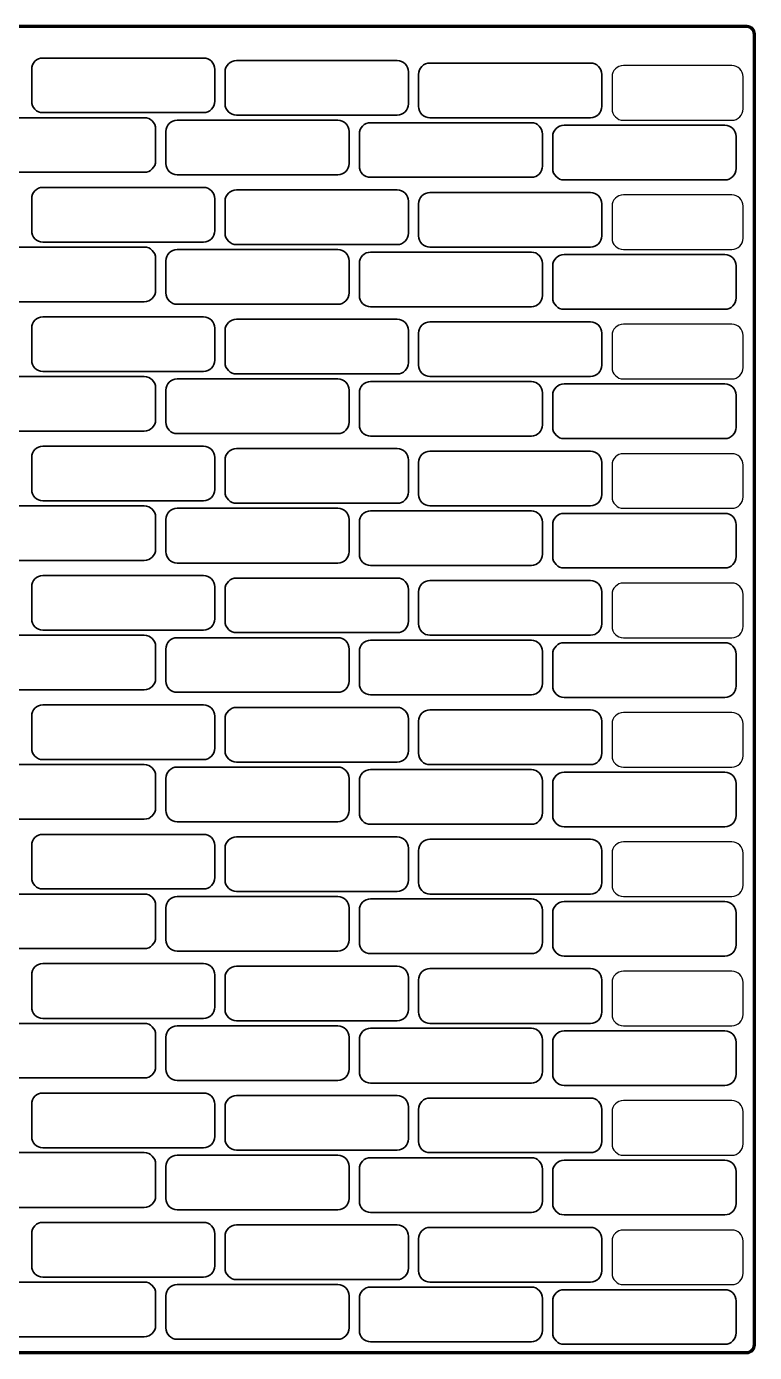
# Model space of a CAD drawing. Extents: x 1 to 1079, y -1079 to -1.
# Drawn here: x 488 to 1079, y -1079 to -1 of the extents above; entities that cross this region are included whole.
import ezdxf

# ---------------------------------------------------------------- set-up
doc = ezdxf.new("R2010")
doc.units = 0
doc.header["$MEASUREMENT"] = 0
doc.layers.add('Layer 1', color=7, linetype='Continuous', lineweight=0)

msp = doc.modelspace()

# ---------------------------------------------------------------- linework, layer by layer
at = {"layer": 'Layer 1', "color": 18, "lineweight": 106, "true_color": 0x000000}
msp.add_open_spline([(1073, -1078.8), (1073, -1078.8), (7.2, -1078.8), (7.2, -1078.8), (3.8, -1078.8), (1.1, -1076), (1.1, -1072.6), (1.1, -1072.6), (1.1, -6.8), (1.1, -6.8), (1.1, -3.4), (3.8, -0.7), (7.2, -0.7), (7.2, -0.7), (1073, -0.7), (1073, -0.7), (1076.4, -0.7), (1079.1, -3.4), (1079.1, -6.8), (1079.1, -6.8), (1079.1, -1072.6), (1079.1, -1072.6), (1079.1, -1076), (1076.4, -1078.8), (1073, -1078.8)], degree=3, knots=[0, 0, 0, 0, 1, 1, 1, 2, 2, 2, 3, 3, 3, 4, 4, 4, 5, 5, 5, 6, 6, 6, 7, 7, 7, 8, 8, 8, 8], dxfattribs=at)
at = {"layer": 'Layer 1', "color": 18, "lineweight": 35, "true_color": 0x000000}
for points in [[(631.4, -70.7), (631.4, -70.7), (500.8, -70.7), (500.8, -70.7), (495.8, -70.7), (491.7, -66.6), (491.7, -61.5), (491.7, -61.5), (491.7, -35.5), (491.7, -35.5), (491.7, -30.4), (495.8, -26.3), (500.8, -26.3), (500.8, -26.3), (631.4, -26.3), (631.4, -26.3), (636.5, -26.3), (640.6, -30.4), (640.6, -35.5), (640.6, -35.5), (640.6, -61.5), (640.6, -61.5), (640.6, -66.6), (636.5, -70.7), (631.4, -70.7)], [(788.7, -72.8), (788.7, -72.8), (658.1, -72.8), (658.1, -72.8), (653, -72.8), (648.9, -68.7), (648.9, -63.6), (648.9, -63.6), (648.9, -37.5), (648.9, -37.5), (648.9, -32.5), (653, -28.3), (658.1, -28.3), (658.1, -28.3), (788.7, -28.3), (788.7, -28.3), (793.8, -28.3), (797.9, -32.5), (797.9, -37.5), (797.9, -37.5), (797.9, -63.6), (797.9, -63.6), (797.9, -68.7), (793.8, -72.8), (788.7, -72.8)], [(945.9, -74.8), (945.9, -74.8), (815.4, -74.8), (815.4, -74.8), (810.3, -74.8), (806.2, -70.7), (806.2, -65.6), (806.2, -65.6), (806.2, -39.6), (806.2, -39.6), (806.2, -34.5), (810.3, -30.4), (815.4, -30.4), (815.4, -30.4), (945.9, -30.4), (945.9, -30.4), (951, -30.4), (955.1, -34.5), (955.1, -39.6), (955.1, -39.6), (955.1, -65.6), (955.1, -65.6), (955.1, -70.7), (951, -74.8), (945.9, -74.8)], [(583.2, -119.2), (583.2, -119.2), (452.6, -119.2), (452.6, -119.2), (447.6, -119.2), (443.5, -115.1), (443.5, -110), (443.5, -110), (443.5, -84), (443.5, -84), (443.5, -78.9), (447.6, -74.8), (452.6, -74.8), (452.6, -74.8), (583.2, -74.8), (583.2, -74.8), (588.3, -74.8), (592.4, -78.9), (592.4, -84), (592.4, -84), (592.4, -110), (592.4, -110), (592.4, -115.1), (588.3, -119.2), (583.2, -119.2)], [(740.5, -121.3), (740.5, -121.3), (609.9, -121.3), (609.9, -121.3), (604.8, -121.3), (600.7, -117.2), (600.7, -112.1), (600.7, -112.1), (600.7, -86), (600.7, -86), (600.7, -81), (604.8, -76.9), (609.9, -76.9), (609.9, -76.9), (740.5, -76.9), (740.5, -76.9), (745.6, -76.9), (749.7, -81), (749.7, -86), (749.7, -86), (749.7, -112.1), (749.7, -112.1), (749.7, -117.2), (745.6, -121.3), (740.5, -121.3)], [(897.8, -123.3), (897.8, -123.3), (767.2, -123.3), (767.2, -123.3), (762.1, -123.3), (758, -119.2), (758, -114.1), (758, -114.1), (758, -88.1), (758, -88.1), (758, -83), (762.1, -78.9), (767.2, -78.9), (767.2, -78.9), (897.8, -78.9), (897.8, -78.9), (902.8, -78.9), (906.9, -83), (906.9, -88.1), (906.9, -88.1), (906.9, -114.1), (906.9, -114.1), (906.9, -119.2), (902.8, -123.3), (897.8, -123.3)], [(1055, -125.4), (1055, -125.4), (924.4, -125.4), (924.4, -125.4), (919.3, -125.4), (915.2, -121.3), (915.2, -116.2), (915.2, -116.2), (915.2, -90.1), (915.2, -90.1), (915.2, -85.1), (919.3, -80.9), (924.4, -80.9), (924.4, -80.9), (1055, -80.9), (1055, -80.9), (1060.1, -80.9), (1064.2, -85.1), (1064.2, -90.1), (1064.2, -90.1), (1064.2, -116.2), (1064.2, -116.2), (1064.2, -121.3), (1060.1, -125.4), (1055, -125.4)], [(631.4, -175.9), (631.4, -175.9), (500.8, -175.9), (500.8, -175.9), (495.8, -175.9), (491.7, -171.8), (491.7, -166.7), (491.7, -166.7), (491.7, -140.7), (491.7, -140.7), (491.7, -135.6), (495.8, -131.5), (500.8, -131.5), (500.8, -131.5), (631.4, -131.5), (631.4, -131.5), (636.5, -131.5), (640.6, -135.6), (640.6, -140.7), (640.6, -140.7), (640.6, -166.7), (640.6, -166.7), (640.6, -171.8), (636.5, -175.9), (631.4, -175.9)], [(788.7, -178), (788.7, -178), (658.1, -178), (658.1, -178), (653, -178), (648.9, -173.8), (648.9, -168.8), (648.9, -168.8), (648.9, -142.7), (648.9, -142.7), (648.9, -137.7), (653, -133.5), (658.1, -133.5), (658.1, -133.5), (788.7, -133.5), (788.7, -133.5), (793.8, -133.5), (797.9, -137.7), (797.9, -142.7), (797.9, -142.7), (797.9, -168.8), (797.9, -168.8), (797.9, -173.8), (793.8, -178), (788.7, -178)], [(945.9, -180), (945.9, -180), (815.4, -180), (815.4, -180), (810.3, -180), (806.2, -175.9), (806.2, -170.8), (806.2, -170.8), (806.2, -144.8), (806.2, -144.8), (806.2, -139.7), (810.3, -135.6), (815.4, -135.6), (815.4, -135.6), (945.9, -135.6), (945.9, -135.6), (951, -135.6), (955.1, -139.7), (955.1, -144.8), (955.1, -144.8), (955.1, -170.8), (955.1, -170.8), (955.1, -175.9), (951, -180), (945.9, -180)], [(583.2, -224.4), (583.2, -224.4), (452.6, -224.4), (452.6, -224.4), (447.6, -224.4), (443.5, -220.3), (443.5, -215.2), (443.5, -215.2), (443.5, -189.2), (443.5, -189.2), (443.5, -184.1), (447.6, -180), (452.6, -180), (452.6, -180), (583.2, -180), (583.2, -180), (588.3, -180), (592.4, -184.1), (592.4, -189.2), (592.4, -189.2), (592.4, -215.2), (592.4, -215.2), (592.4, -220.3), (588.3, -224.4), (583.2, -224.4)], [(740.5, -226.5), (740.5, -226.5), (609.9, -226.5), (609.9, -226.5), (604.8, -226.5), (600.7, -222.4), (600.7, -217.3), (600.7, -217.3), (600.7, -191.2), (600.7, -191.2), (600.7, -186.2), (604.8, -182), (609.9, -182), (609.9, -182), (740.5, -182), (740.5, -182), (745.6, -182), (749.7, -186.2), (749.7, -191.2), (749.7, -191.2), (749.7, -217.3), (749.7, -217.3), (749.7, -222.4), (745.6, -226.5), (740.5, -226.5)], [(897.8, -228.5), (897.8, -228.5), (767.2, -228.5), (767.2, -228.5), (762.1, -228.5), (758, -224.4), (758, -219.3), (758, -219.3), (758, -193.3), (758, -193.3), (758, -188.2), (762.1, -184.1), (767.2, -184.1), (767.2, -184.1), (897.8, -184.1), (897.8, -184.1), (902.8, -184.1), (906.9, -188.2), (906.9, -193.3), (906.9, -193.3), (906.9, -219.3), (906.9, -219.3), (906.9, -224.4), (902.8, -228.5), (897.8, -228.5)], [(1055, -230.6), (1055, -230.6), (924.4, -230.6), (924.4, -230.6), (919.3, -230.6), (915.2, -226.4), (915.2, -221.4), (915.2, -221.4), (915.2, -195.3), (915.2, -195.3), (915.2, -190.2), (919.3, -186.1), (924.4, -186.1), (924.4, -186.1), (1055, -186.1), (1055, -186.1), (1060.1, -186.1), (1064.2, -190.2), (1064.2, -195.3), (1064.2, -195.3), (1064.2, -221.4), (1064.2, -221.4), (1064.2, -226.4), (1060.1, -230.6), (1055, -230.6)], [(631.4, -281.1), (631.4, -281.1), (500.8, -281.1), (500.8, -281.1), (495.8, -281.1), (491.7, -277), (491.7, -271.9), (491.7, -271.9), (491.7, -245.9), (491.7, -245.9), (491.7, -240.8), (495.8, -236.7), (500.8, -236.7), (500.8, -236.7), (631.4, -236.7), (631.4, -236.7), (636.5, -236.7), (640.6, -240.8), (640.6, -245.9), (640.6, -245.9), (640.6, -271.9), (640.6, -271.9), (640.6, -277), (636.5, -281.1), (631.4, -281.1)], [(788.7, -283.2), (788.7, -283.2), (658.1, -283.2), (658.1, -283.2), (653, -283.2), (648.9, -279), (648.9, -274), (648.9, -274), (648.9, -247.9), (648.9, -247.9), (648.9, -242.8), (653, -238.7), (658.1, -238.7), (658.1, -238.7), (788.7, -238.7), (788.7, -238.7), (793.8, -238.7), (797.9, -242.8), (797.9, -247.9), (797.9, -247.9), (797.9, -274), (797.9, -274), (797.9, -279), (793.8, -283.2), (788.7, -283.2)], [(945.9, -285.2), (945.9, -285.2), (815.4, -285.2), (815.4, -285.2), (810.3, -285.2), (806.2, -281.1), (806.2, -276), (806.2, -276), (806.2, -250), (806.2, -250), (806.2, -244.9), (810.3, -240.8), (815.4, -240.8), (815.4, -240.8), (945.9, -240.8), (945.9, -240.8), (951, -240.8), (955.1, -244.9), (955.1, -250), (955.1, -250), (955.1, -276), (955.1, -276), (955.1, -281.1), (951, -285.2), (945.9, -285.2)], [(583.2, -329.6), (583.2, -329.6), (452.6, -329.6), (452.6, -329.6), (447.6, -329.6), (443.5, -325.5), (443.5, -320.4), (443.5, -320.4), (443.5, -294.4), (443.5, -294.4), (443.5, -289.3), (447.6, -285.2), (452.6, -285.2), (452.6, -285.2), (583.2, -285.2), (583.2, -285.2), (588.3, -285.2), (592.4, -289.3), (592.4, -294.4), (592.4, -294.4), (592.4, -320.4), (592.4, -320.4), (592.4, -325.5), (588.3, -329.6), (583.2, -329.6)], [(740.5, -331.7), (740.5, -331.7), (609.9, -331.7), (609.9, -331.7), (604.8, -331.7), (600.7, -327.5), (600.7, -322.5), (600.7, -322.5), (600.7, -296.4), (600.7, -296.4), (600.7, -291.4), (604.8, -287.2), (609.9, -287.2), (609.9, -287.2), (740.5, -287.2), (740.5, -287.2), (745.6, -287.2), (749.7, -291.4), (749.7, -296.4), (749.7, -296.4), (749.7, -322.5), (749.7, -322.5), (749.7, -327.5), (745.6, -331.7), (740.5, -331.7)], [(897.8, -333.7), (897.8, -333.7), (767.2, -333.7), (767.2, -333.7), (762.1, -333.7), (758, -329.6), (758, -324.5), (758, -324.5), (758, -298.5), (758, -298.5), (758, -293.4), (762.1, -289.3), (767.2, -289.3), (767.2, -289.3), (897.8, -289.3), (897.8, -289.3), (902.8, -289.3), (906.9, -293.4), (906.9, -298.5), (906.9, -298.5), (906.9, -324.5), (906.9, -324.5), (906.9, -329.6), (902.8, -333.7), (897.8, -333.7)], [(1055, -335.7), (1055, -335.7), (924.4, -335.7), (924.4, -335.7), (919.3, -335.7), (915.2, -331.6), (915.2, -326.6), (915.2, -326.6), (915.2, -300.5), (915.2, -300.5), (915.2, -295.4), (919.3, -291.3), (924.4, -291.3), (924.4, -291.3), (1055, -291.3), (1055, -291.3), (1060.1, -291.3), (1064.2, -295.4), (1064.2, -300.5), (1064.2, -300.5), (1064.2, -326.6), (1064.2, -326.6), (1064.2, -331.6), (1060.1, -335.7), (1055, -335.7)], [(631.4, -386.3), (631.4, -386.3), (500.8, -386.3), (500.8, -386.3), (495.8, -386.3), (491.7, -382.2), (491.7, -377.1), (491.7, -377.1), (491.7, -351.1), (491.7, -351.1), (491.7, -346), (495.8, -341.9), (500.8, -341.9), (500.8, -341.9), (631.4, -341.9), (631.4, -341.9), (636.5, -341.9), (640.6, -346), (640.6, -351.1), (640.6, -351.1), (640.6, -377.1), (640.6, -377.1), (640.6, -382.2), (636.5, -386.3), (631.4, -386.3)], [(788.7, -388.3), (788.7, -388.3), (658.1, -388.3), (658.1, -388.3), (653, -388.3), (648.9, -384.2), (648.9, -379.2), (648.9, -379.2), (648.9, -353.1), (648.9, -353.1), (648.9, -348), (653, -343.9), (658.1, -343.9), (658.1, -343.9), (788.7, -343.9), (788.7, -343.9), (793.8, -343.9), (797.9, -348), (797.9, -353.1), (797.9, -353.1), (797.9, -379.2), (797.9, -379.2), (797.9, -384.2), (793.8, -388.3), (788.7, -388.3)], [(945.9, -390.4), (945.9, -390.4), (815.4, -390.4), (815.4, -390.4), (810.3, -390.4), (806.2, -386.3), (806.2, -381.2), (806.2, -381.2), (806.2, -355.2), (806.2, -355.2), (806.2, -350.1), (810.3, -346), (815.4, -346), (815.4, -346), (945.9, -346), (945.9, -346), (951, -346), (955.1, -350.1), (955.1, -355.2), (955.1, -355.2), (955.1, -381.2), (955.1, -381.2), (955.1, -386.3), (951, -390.4), (945.9, -390.4)], [(583.2, -434.8), (583.2, -434.8), (452.6, -434.8), (452.6, -434.8), (447.6, -434.8), (443.5, -430.7), (443.5, -425.6), (443.5, -425.6), (443.5, -399.6), (443.5, -399.6), (443.5, -394.5), (447.6, -390.4), (452.6, -390.4), (452.6, -390.4), (583.2, -390.4), (583.2, -390.4), (588.3, -390.4), (592.4, -394.5), (592.4, -399.6), (592.4, -399.6), (592.4, -425.6), (592.4, -425.6), (592.4, -430.7), (588.3, -434.8), (583.2, -434.8)], [(740.5, -436.9), (740.5, -436.9), (609.9, -436.9), (609.9, -436.9), (604.8, -436.9), (600.7, -432.7), (600.7, -427.7), (600.7, -427.7), (600.7, -401.6), (600.7, -401.6), (600.7, -396.5), (604.8, -392.4), (609.9, -392.4), (609.9, -392.4), (740.5, -392.4), (740.5, -392.4), (745.6, -392.4), (749.7, -396.5), (749.7, -401.6), (749.7, -401.6), (749.7, -427.7), (749.7, -427.7), (749.7, -432.7), (745.6, -436.9), (740.5, -436.9)], [(897.8, -438.9), (897.8, -438.9), (767.2, -438.9), (767.2, -438.9), (762.1, -438.9), (758, -434.8), (758, -429.7), (758, -429.7), (758, -403.7), (758, -403.7), (758, -398.6), (762.1, -394.5), (767.2, -394.5), (767.2, -394.5), (897.8, -394.5), (897.8, -394.5), (902.8, -394.5), (906.9, -398.6), (906.9, -403.7), (906.9, -403.7), (906.9, -429.7), (906.9, -429.7), (906.9, -434.8), (902.8, -438.9), (897.8, -438.9)], [(1055, -440.9), (1055, -440.9), (924.4, -440.9), (924.4, -440.9), (919.3, -440.9), (915.2, -436.8), (915.2, -431.7), (915.2, -431.7), (915.2, -405.7), (915.2, -405.7), (915.2, -400.6), (919.3, -396.5), (924.4, -396.5), (924.4, -396.5), (1055, -396.5), (1055, -396.5), (1060.1, -396.5), (1064.2, -400.6), (1064.2, -405.7), (1064.2, -405.7), (1064.2, -431.7), (1064.2, -431.7), (1064.2, -436.8), (1060.1, -440.9), (1055, -440.9)], [(631.4, -491.5), (631.4, -491.5), (500.8, -491.5), (500.8, -491.5), (495.8, -491.5), (491.7, -487.4), (491.7, -482.3), (491.7, -482.3), (491.7, -456.3), (491.7, -456.3), (491.7, -451.2), (495.8, -447.1), (500.8, -447.1), (500.8, -447.1), (631.4, -447.1), (631.4, -447.1), (636.5, -447.1), (640.6, -451.2), (640.6, -456.3), (640.6, -456.3), (640.6, -482.3), (640.6, -482.3), (640.6, -487.4), (636.5, -491.5), (631.4, -491.5)], [(788.7, -493.5), (788.7, -493.5), (658.1, -493.5), (658.1, -493.5), (653, -493.5), (648.9, -489.4), (648.9, -484.3), (648.9, -484.3), (648.9, -458.3), (648.9, -458.3), (648.9, -453.2), (653, -449.1), (658.1, -449.1), (658.1, -449.1), (788.7, -449.1), (788.7, -449.1), (793.8, -449.1), (797.9, -453.2), (797.9, -458.3), (797.9, -458.3), (797.9, -484.3), (797.9, -484.3), (797.9, -489.4), (793.8, -493.5), (788.7, -493.5)], [(945.9, -495.6), (945.9, -495.6), (815.4, -495.6), (815.4, -495.6), (810.3, -495.6), (806.2, -491.5), (806.2, -486.4), (806.2, -486.4), (806.2, -460.3), (806.2, -460.3), (806.2, -455.3), (810.3, -451.2), (815.4, -451.2), (815.4, -451.2), (945.9, -451.2), (945.9, -451.2), (951, -451.2), (955.1, -455.3), (955.1, -460.3), (955.1, -460.3), (955.1, -486.4), (955.1, -486.4), (955.1, -491.5), (951, -495.6), (945.9, -495.6)], [(583.2, -540), (583.2, -540), (452.6, -540), (452.6, -540), (447.6, -540), (443.5, -535.9), (443.5, -530.8), (443.5, -530.8), (443.5, -504.8), (443.5, -504.8), (443.5, -499.7), (447.6, -495.6), (452.6, -495.6), (452.6, -495.6), (583.2, -495.6), (583.2, -495.6), (588.3, -495.6), (592.4, -499.7), (592.4, -504.8), (592.4, -504.8), (592.4, -530.8), (592.4, -530.8), (592.4, -535.9), (588.3, -540), (583.2, -540)], [(740.5, -542), (740.5, -542), (609.9, -542), (609.9, -542), (604.8, -542), (600.7, -537.9), (600.7, -532.9), (600.7, -532.9), (600.7, -506.8), (600.7, -506.8), (600.7, -501.7), (604.8, -497.6), (609.9, -497.6), (609.9, -497.6), (740.5, -497.6), (740.5, -497.6), (745.6, -497.6), (749.7, -501.7), (749.7, -506.8), (749.7, -506.8), (749.7, -532.9), (749.7, -532.9), (749.7, -537.9), (745.6, -542), (740.5, -542)], [(897.8, -544.1), (897.8, -544.1), (767.2, -544.1), (767.2, -544.1), (762.1, -544.1), (758, -540), (758, -534.9), (758, -534.9), (758, -508.9), (758, -508.9), (758, -503.8), (762.1, -499.7), (767.2, -499.7), (767.2, -499.7), (897.8, -499.7), (897.8, -499.7), (902.8, -499.7), (906.9, -503.8), (906.9, -508.9), (906.9, -508.9), (906.9, -534.9), (906.9, -534.9), (906.9, -540), (902.8, -544.1), (897.8, -544.1)], [(1055, -546.1), (1055, -546.1), (924.4, -546.1), (924.4, -546.1), (919.3, -546.1), (915.2, -542), (915.2, -536.9), (915.2, -536.9), (915.2, -510.9), (915.2, -510.9), (915.2, -505.8), (919.3, -501.7), (924.4, -501.7), (924.4, -501.7), (1055, -501.7), (1055, -501.7), (1060.1, -501.7), (1064.2, -505.8), (1064.2, -510.9), (1064.2, -510.9), (1064.2, -536.9), (1064.2, -536.9), (1064.2, -542), (1060.1, -546.1), (1055, -546.1)], [(631.4, -596.7), (631.4, -596.7), (500.8, -596.7), (500.8, -596.7), (495.8, -596.7), (491.7, -592.6), (491.7, -587.5), (491.7, -587.5), (491.7, -561.5), (491.7, -561.5), (491.7, -556.4), (495.8, -552.3), (500.8, -552.3), (500.8, -552.3), (631.4, -552.3), (631.4, -552.3), (636.5, -552.3), (640.6, -556.4), (640.6, -561.5), (640.6, -561.5), (640.6, -587.5), (640.6, -587.5), (640.6, -592.6), (636.5, -596.7), (631.4, -596.7)], [(788.7, -598.7), (788.7, -598.7), (658.1, -598.7), (658.1, -598.7), (653, -598.7), (648.9, -594.6), (648.9, -589.5), (648.9, -589.5), (648.9, -563.5), (648.9, -563.5), (648.9, -558.4), (653, -554.3), (658.1, -554.3), (658.1, -554.3), (788.7, -554.3), (788.7, -554.3), (793.8, -554.3), (797.9, -558.4), (797.9, -563.5), (797.9, -563.5), (797.9, -589.5), (797.9, -589.5), (797.9, -594.6), (793.8, -598.7), (788.7, -598.7)], [(945.9, -600.8), (945.9, -600.8), (815.4, -600.8), (815.4, -600.8), (810.3, -600.8), (806.2, -596.7), (806.2, -591.6), (806.2, -591.6), (806.2, -565.5), (806.2, -565.5), (806.2, -560.5), (810.3, -556.3), (815.4, -556.3), (815.4, -556.3), (945.9, -556.3), (945.9, -556.3), (951, -556.3), (955.1, -560.5), (955.1, -565.5), (955.1, -565.5), (955.1, -591.6), (955.1, -591.6), (955.1, -596.7), (951, -600.8), (945.9, -600.8)], [(583.2, -645.2), (583.2, -645.2), (452.6, -645.2), (452.6, -645.2), (447.6, -645.2), (443.5, -641.1), (443.5, -636), (443.5, -636), (443.5, -610), (443.5, -610), (443.5, -604.9), (447.6, -600.8), (452.6, -600.8), (452.6, -600.8), (583.2, -600.8), (583.2, -600.8), (588.3, -600.8), (592.4, -604.9), (592.4, -610), (592.4, -610), (592.4, -636), (592.4, -636), (592.4, -641.1), (588.3, -645.2), (583.2, -645.2)], [(740.5, -647.2), (740.5, -647.2), (609.9, -647.2), (609.9, -647.2), (604.8, -647.2), (600.7, -643.1), (600.7, -638), (600.7, -638), (600.7, -612), (600.7, -612), (600.7, -606.9), (604.8, -602.8), (609.9, -602.8), (609.9, -602.8), (740.5, -602.8), (740.5, -602.8), (745.6, -602.8), (749.7, -606.9), (749.7, -612), (749.7, -612), (749.7, -638), (749.7, -638), (749.7, -643.1), (745.6, -647.2), (740.5, -647.2)], [(897.8, -649.3), (897.8, -649.3), (767.2, -649.3), (767.2, -649.3), (762.1, -649.3), (758, -645.2), (758, -640.1), (758, -640.1), (758, -614), (758, -614), (758, -609), (762.1, -604.9), (767.2, -604.9), (767.2, -604.9), (897.8, -604.9), (897.8, -604.9), (902.8, -604.9), (906.9, -609), (906.9, -614), (906.9, -614), (906.9, -640.1), (906.9, -640.1), (906.9, -645.2), (902.8, -649.3), (897.8, -649.3)], [(1055, -651.3), (1055, -651.3), (924.4, -651.3), (924.4, -651.3), (919.3, -651.3), (915.2, -647.2), (915.2, -642.1), (915.2, -642.1), (915.2, -616.1), (915.2, -616.1), (915.2, -611), (919.3, -606.9), (924.4, -606.9), (924.4, -606.9), (1055, -606.9), (1055, -606.9), (1060.1, -606.9), (1064.2, -611), (1064.2, -616.1), (1064.2, -616.1), (1064.2, -642.1), (1064.2, -642.1), (1064.2, -647.2), (1060.1, -651.3), (1055, -651.3)], [(631.4, -701.9), (631.4, -701.9), (500.8, -701.9), (500.8, -701.9), (495.8, -701.9), (491.7, -697.8), (491.7, -692.7), (491.7, -692.7), (491.7, -666.6), (491.7, -666.6), (491.7, -661.6), (495.8, -657.5), (500.8, -657.5), (500.8, -657.5), (631.4, -657.5), (631.4, -657.5), (636.5, -657.5), (640.6, -661.6), (640.6, -666.6), (640.6, -666.6), (640.6, -692.7), (640.6, -692.7), (640.6, -697.8), (636.5, -701.9), (631.4, -701.9)], [(788.7, -703.9), (788.7, -703.9), (658.1, -703.9), (658.1, -703.9), (653, -703.9), (648.9, -699.8), (648.9, -694.7), (648.9, -694.7), (648.9, -668.7), (648.9, -668.7), (648.9, -663.6), (653, -659.5), (658.1, -659.5), (658.1, -659.5), (788.7, -659.5), (788.7, -659.5), (793.8, -659.5), (797.9, -663.6), (797.9, -668.7), (797.9, -668.7), (797.9, -694.7), (797.9, -694.7), (797.9, -699.8), (793.8, -703.9), (788.7, -703.9)], [(945.9, -706), (945.9, -706), (815.4, -706), (815.4, -706), (810.3, -706), (806.2, -701.8), (806.2, -696.8), (806.2, -696.8), (806.2, -670.7), (806.2, -670.7), (806.2, -665.7), (810.3, -661.5), (815.4, -661.5), (815.4, -661.5), (945.9, -661.5), (945.9, -661.5), (951, -661.5), (955.1, -665.7), (955.1, -670.7), (955.1, -670.7), (955.1, -696.8), (955.1, -696.8), (955.1, -701.8), (951, -706), (945.9, -706)], [(583.2, -750.4), (583.2, -750.4), (452.6, -750.4), (452.6, -750.4), (447.6, -750.4), (443.5, -746.3), (443.5, -741.2), (443.5, -741.2), (443.5, -715.2), (443.5, -715.2), (443.5, -710.1), (447.6, -706), (452.6, -706), (452.6, -706), (583.2, -706), (583.2, -706), (588.3, -706), (592.4, -710.1), (592.4, -715.2), (592.4, -715.2), (592.4, -741.2), (592.4, -741.2), (592.4, -746.3), (588.3, -750.4), (583.2, -750.4)], [(740.5, -752.4), (740.5, -752.4), (609.9, -752.4), (609.9, -752.4), (604.8, -752.4), (600.7, -748.3), (600.7, -743.2), (600.7, -743.2), (600.7, -717.2), (600.7, -717.2), (600.7, -712.1), (604.8, -708), (609.9, -708), (609.9, -708), (740.5, -708), (740.5, -708), (745.6, -708), (749.7, -712.1), (749.7, -717.2), (749.7, -717.2), (749.7, -743.2), (749.7, -743.2), (749.7, -748.3), (745.6, -752.4), (740.5, -752.4)], [(897.8, -754.5), (897.8, -754.5), (767.2, -754.5), (767.2, -754.5), (762.1, -754.5), (758, -750.4), (758, -745.3), (758, -745.3), (758, -719.2), (758, -719.2), (758, -714.2), (762.1, -710), (767.2, -710), (767.2, -710), (897.8, -710), (897.8, -710), (902.8, -710), (906.9, -714.2), (906.9, -719.2), (906.9, -719.2), (906.9, -745.3), (906.9, -745.3), (906.9, -750.4), (902.8, -754.5), (897.8, -754.5)], [(1055, -756.5), (1055, -756.5), (924.4, -756.5), (924.4, -756.5), (919.3, -756.5), (915.2, -752.4), (915.2, -747.3), (915.2, -747.3), (915.2, -721.3), (915.2, -721.3), (915.2, -716.2), (919.3, -712.1), (924.4, -712.1), (924.4, -712.1), (1055, -712.1), (1055, -712.1), (1060.1, -712.1), (1064.2, -716.2), (1064.2, -721.3), (1064.2, -721.3), (1064.2, -747.3), (1064.2, -747.3), (1064.2, -752.4), (1060.1, -756.5), (1055, -756.5)], [(631.4, -807.1), (631.4, -807.1), (500.8, -807.1), (500.8, -807.1), (495.8, -807.1), (491.7, -803), (491.7, -797.9), (491.7, -797.9), (491.7, -771.8), (491.7, -771.8), (491.7, -766.8), (495.8, -762.6), (500.8, -762.6), (500.8, -762.6), (631.4, -762.6), (631.4, -762.6), (636.5, -762.6), (640.6, -766.8), (640.6, -771.8), (640.6, -771.8), (640.6, -797.9), (640.6, -797.9), (640.6, -803), (636.5, -807.1), (631.4, -807.1)], [(788.7, -809.1), (788.7, -809.1), (658.1, -809.1), (658.1, -809.1), (653, -809.1), (648.9, -805), (648.9, -799.9), (648.9, -799.9), (648.9, -773.9), (648.9, -773.9), (648.9, -768.8), (653, -764.7), (658.1, -764.7), (658.1, -764.7), (788.7, -764.7), (788.7, -764.7), (793.8, -764.7), (797.9, -768.8), (797.9, -773.9), (797.9, -773.9), (797.9, -799.9), (797.9, -799.9), (797.9, -805), (793.8, -809.1), (788.7, -809.1)], [(945.9, -811.2), (945.9, -811.2), (815.4, -811.2), (815.4, -811.2), (810.3, -811.2), (806.2, -807), (806.2, -802), (806.2, -802), (806.2, -775.9), (806.2, -775.9), (806.2, -770.8), (810.3, -766.7), (815.4, -766.7), (815.4, -766.7), (945.9, -766.7), (945.9, -766.7), (951, -766.7), (955.1, -770.8), (955.1, -775.9), (955.1, -775.9), (955.1, -802), (955.1, -802), (955.1, -807), (951, -811.2), (945.9, -811.2)], [(583.2, -855.6), (583.2, -855.6), (452.6, -855.6), (452.6, -855.6), (447.6, -855.6), (443.5, -851.5), (443.5, -846.4), (443.5, -846.4), (443.5, -820.3), (443.5, -820.3), (443.5, -815.3), (447.6, -811.2), (452.6, -811.2), (452.6, -811.2), (583.2, -811.2), (583.2, -811.2), (588.3, -811.2), (592.4, -815.3), (592.4, -820.3), (592.4, -820.3), (592.4, -846.4), (592.4, -846.4), (592.4, -851.5), (588.3, -855.6), (583.2, -855.6)], [(740.5, -857.6), (740.5, -857.6), (609.9, -857.6), (609.9, -857.6), (604.8, -857.6), (600.7, -853.5), (600.7, -848.4), (600.7, -848.4), (600.7, -822.4), (600.7, -822.4), (600.7, -817.3), (604.8, -813.2), (609.9, -813.2), (609.9, -813.2), (740.5, -813.2), (740.5, -813.2), (745.6, -813.2), (749.7, -817.3), (749.7, -822.4), (749.7, -822.4), (749.7, -848.4), (749.7, -848.4), (749.7, -853.5), (745.6, -857.6), (740.5, -857.6)], [(897.8, -859.7), (897.8, -859.7), (767.2, -859.7), (767.2, -859.7), (762.1, -859.7), (758, -855.5), (758, -850.5), (758, -850.5), (758, -824.4), (758, -824.4), (758, -819.4), (762.1, -815.2), (767.2, -815.2), (767.2, -815.2), (897.8, -815.2), (897.8, -815.2), (902.8, -815.2), (906.9, -819.4), (906.9, -824.4), (906.9, -824.4), (906.9, -850.5), (906.9, -850.5), (906.9, -855.5), (902.8, -859.7), (897.8, -859.7)], [(1055, -861.7), (1055, -861.7), (924.4, -861.7), (924.4, -861.7), (919.3, -861.7), (915.2, -857.6), (915.2, -852.5), (915.2, -852.5), (915.2, -826.5), (915.2, -826.5), (915.2, -821.4), (919.3, -817.3), (924.4, -817.3), (924.4, -817.3), (1055, -817.3), (1055, -817.3), (1060.1, -817.3), (1064.2, -821.4), (1064.2, -826.5), (1064.2, -826.5), (1064.2, -852.5), (1064.2, -852.5), (1064.2, -857.6), (1060.1, -861.7), (1055, -861.7)], [(631.4, -912.3), (631.4, -912.3), (500.8, -912.3), (500.8, -912.3), (495.8, -912.3), (491.7, -908.1), (491.7, -903.1), (491.7, -903.1), (491.7, -877), (491.7, -877), (491.7, -871.9), (495.8, -867.8), (500.8, -867.8), (500.8, -867.8), (631.4, -867.8), (631.4, -867.8), (636.5, -867.8), (640.6, -871.9), (640.6, -877), (640.6, -877), (640.6, -903.1), (640.6, -903.1), (640.6, -908.1), (636.5, -912.3), (631.4, -912.3)], [(788.7, -914.3), (788.7, -914.3), (658.1, -914.3), (658.1, -914.3), (653, -914.3), (648.9, -910.2), (648.9, -905.1), (648.9, -905.1), (648.9, -879.1), (648.9, -879.1), (648.9, -874), (653, -869.9), (658.1, -869.9), (658.1, -869.9), (788.7, -869.9), (788.7, -869.9), (793.8, -869.9), (797.9, -874), (797.9, -879.1), (797.9, -879.1), (797.9, -905.1), (797.9, -905.1), (797.9, -910.2), (793.8, -914.3), (788.7, -914.3)], [(945.9, -916.3), (945.9, -916.3), (815.4, -916.3), (815.4, -916.3), (810.3, -916.3), (806.2, -912.2), (806.2, -907.2), (806.2, -907.2), (806.2, -881.1), (806.2, -881.1), (806.2, -876), (810.3, -871.9), (815.4, -871.9), (815.4, -871.9), (945.9, -871.9), (945.9, -871.9), (951, -871.9), (955.1, -876), (955.1, -881.1), (955.1, -881.1), (955.1, -907.2), (955.1, -907.2), (955.1, -912.2), (951, -916.3), (945.9, -916.3)], [(583.2, -960.8), (583.2, -960.8), (452.6, -960.8), (452.6, -960.8), (447.6, -960.8), (443.5, -956.7), (443.5, -951.6), (443.5, -951.6), (443.5, -925.5), (443.5, -925.5), (443.5, -920.5), (447.6, -916.3), (452.6, -916.3), (452.6, -916.3), (583.2, -916.3), (583.2, -916.3), (588.3, -916.3), (592.4, -920.5), (592.4, -925.5), (592.4, -925.5), (592.4, -951.6), (592.4, -951.6), (592.4, -956.7), (588.3, -960.8), (583.2, -960.8)], [(740.5, -962.8), (740.5, -962.8), (609.9, -962.8), (609.9, -962.8), (604.8, -962.8), (600.7, -958.7), (600.7, -953.6), (600.7, -953.6), (600.7, -927.6), (600.7, -927.6), (600.7, -922.5), (604.8, -918.4), (609.9, -918.4), (609.9, -918.4), (740.5, -918.4), (740.5, -918.4), (745.6, -918.4), (749.7, -922.5), (749.7, -927.6), (749.7, -927.6), (749.7, -953.6), (749.7, -953.6), (749.7, -958.7), (745.6, -962.8), (740.5, -962.8)], [(897.8, -964.9), (897.8, -964.9), (767.2, -964.9), (767.2, -964.9), (762.1, -964.9), (758, -960.7), (758, -955.7), (758, -955.7), (758, -929.6), (758, -929.6), (758, -924.5), (762.1, -920.4), (767.2, -920.4), (767.2, -920.4), (897.8, -920.4), (897.8, -920.4), (902.8, -920.4), (906.9, -924.5), (906.9, -929.6), (906.9, -929.6), (906.9, -955.7), (906.9, -955.7), (906.9, -960.7), (902.8, -964.9), (897.8, -964.9)], [(1055, -966.9), (1055, -966.9), (924.4, -966.9), (924.4, -966.9), (919.3, -966.9), (915.2, -962.8), (915.2, -957.7), (915.2, -957.7), (915.2, -931.7), (915.2, -931.7), (915.2, -926.6), (919.3, -922.5), (924.4, -922.5), (924.4, -922.5), (1055, -922.5), (1055, -922.5), (1060.1, -922.5), (1064.2, -926.6), (1064.2, -931.7), (1064.2, -931.7), (1064.2, -957.7), (1064.2, -957.7), (1064.2, -962.8), (1060.1, -966.9), (1055, -966.9)], [(631.4, -1017.5), (631.4, -1017.5), (500.8, -1017.5), (500.8, -1017.5), (495.8, -1017.5), (491.7, -1013.3), (491.7, -1008.3), (491.7, -1008.3), (491.7, -982.2), (491.7, -982.2), (491.7, -977.1), (495.8, -973), (500.8, -973), (500.8, -973), (631.4, -973), (631.4, -973), (636.5, -973), (640.6, -977.1), (640.6, -982.2), (640.6, -982.2), (640.6, -1008.3), (640.6, -1008.3), (640.6, -1013.3), (636.5, -1017.5), (631.4, -1017.5)], [(788.7, -1019.5), (788.7, -1019.5), (658.1, -1019.5), (658.1, -1019.5), (653, -1019.5), (648.9, -1015.4), (648.9, -1010.3), (648.9, -1010.3), (648.9, -984.3), (648.9, -984.3), (648.9, -979.2), (653, -975.1), (658.1, -975.1), (658.1, -975.1), (788.7, -975.1), (788.7, -975.1), (793.8, -975.1), (797.9, -979.2), (797.9, -984.3), (797.9, -984.3), (797.9, -1010.3), (797.9, -1010.3), (797.9, -1015.4), (793.8, -1019.5), (788.7, -1019.5)], [(945.9, -1021.5), (945.9, -1021.5), (815.4, -1021.5), (815.4, -1021.5), (810.3, -1021.5), (806.2, -1017.4), (806.2, -1012.3), (806.2, -1012.3), (806.2, -986.3), (806.2, -986.3), (806.2, -981.2), (810.3, -977.1), (815.4, -977.1), (815.4, -977.1), (945.9, -977.1), (945.9, -977.1), (951, -977.1), (955.1, -981.2), (955.1, -986.3), (955.1, -986.3), (955.1, -1012.3), (955.1, -1012.3), (955.1, -1017.4), (951, -1021.5), (945.9, -1021.5)], [(583.2, -1066), (583.2, -1066), (452.6, -1066), (452.6, -1066), (447.6, -1066), (443.5, -1061.8), (443.5, -1056.8), (443.5, -1056.8), (443.5, -1030.7), (443.5, -1030.7), (443.5, -1025.7), (447.6, -1021.5), (452.6, -1021.5), (452.6, -1021.5), (583.2, -1021.5), (583.2, -1021.5), (588.3, -1021.5), (592.4, -1025.7), (592.4, -1030.7), (592.4, -1030.7), (592.4, -1056.8), (592.4, -1056.8), (592.4, -1061.8), (588.3, -1066), (583.2, -1066)], [(740.5, -1068), (740.5, -1068), (609.9, -1068), (609.9, -1068), (604.8, -1068), (600.7, -1063.9), (600.7, -1058.8), (600.7, -1058.8), (600.7, -1032.8), (600.7, -1032.8), (600.7, -1027.7), (604.8, -1023.6), (609.9, -1023.6), (609.9, -1023.6), (740.5, -1023.6), (740.5, -1023.6), (745.6, -1023.6), (749.7, -1027.7), (749.7, -1032.8), (749.7, -1032.8), (749.7, -1058.8), (749.7, -1058.8), (749.7, -1063.9), (745.6, -1068), (740.5, -1068)], [(897.8, -1070), (897.8, -1070), (767.2, -1070), (767.2, -1070), (762.1, -1070), (758, -1065.9), (758, -1060.9), (758, -1060.9), (758, -1034.8), (758, -1034.8), (758, -1029.7), (762.1, -1025.6), (767.2, -1025.6), (767.2, -1025.6), (897.8, -1025.6), (897.8, -1025.6), (902.8, -1025.6), (906.9, -1029.7), (906.9, -1034.8), (906.9, -1034.8), (906.9, -1060.9), (906.9, -1060.9), (906.9, -1065.9), (902.8, -1070), (897.8, -1070)], [(1055, -1072.1), (1055, -1072.1), (924.4, -1072.1), (924.4, -1072.1), (919.3, -1072.1), (915.2, -1068), (915.2, -1062.9), (915.2, -1062.9), (915.2, -1036.9), (915.2, -1036.9), (915.2, -1031.8), (919.3, -1027.7), (924.4, -1027.7), (924.4, -1027.7), (1055, -1027.7), (1055, -1027.7), (1060.1, -1027.7), (1064.2, -1031.8), (1064.2, -1036.9), (1064.2, -1036.9), (1064.2, -1062.9), (1064.2, -1062.9), (1064.2, -1068), (1060.1, -1072.1), (1055, -1072.1)]]:
    msp.add_open_spline(points, degree=3, knots=[0, 0, 0, 0, 1, 1, 1, 2, 2, 2, 3, 3, 3, 4, 4, 4, 5, 5, 5, 6, 6, 6, 7, 7, 7, 8, 8, 8, 8], dxfattribs=at)
at = {"layer": 'Layer 1', "color": 18, "lineweight": 30, "true_color": 0x000000}
for points in [[(1060.8, -76.9), (1060.8, -76.9), (972.6, -76.9), (972.6, -76.9), (967.5, -76.9), (963.4, -72.7), (963.4, -67.7), (963.4, -67.7), (963.4, -41.6), (963.4, -41.6), (963.4, -36.5), (967.5, -32.4), (972.6, -32.4), (972.6, -32.4), (1060.8, -32.4), (1060.8, -32.4), (1065.9, -32.4), (1070, -36.5), (1070, -41.6), (1070, -41.6), (1070, -67.7), (1070, -67.7), (1070, -72.7), (1065.9, -76.9), (1060.8, -76.9)], [(1060.8, -182), (1060.8, -182), (972.6, -182), (972.6, -182), (967.5, -182), (963.4, -177.9), (963.4, -172.9), (963.4, -172.9), (963.4, -146.8), (963.4, -146.8), (963.4, -141.7), (967.5, -137.6), (972.6, -137.6), (972.6, -137.6), (1060.8, -137.6), (1060.8, -137.6), (1065.9, -137.6), (1070, -141.7), (1070, -146.8), (1070, -146.8), (1070, -172.9), (1070, -172.9), (1070, -177.9), (1065.9, -182), (1060.8, -182)], [(1060.8, -287.2), (1060.8, -287.2), (972.6, -287.2), (972.6, -287.2), (967.5, -287.2), (963.4, -283.1), (963.4, -278), (963.4, -278), (963.4, -252), (963.4, -252), (963.4, -246.9), (967.5, -242.8), (972.6, -242.8), (972.6, -242.8), (1060.8, -242.8), (1060.8, -242.8), (1065.9, -242.8), (1070, -246.9), (1070, -252), (1070, -252), (1070, -278), (1070, -278), (1070, -283.1), (1065.9, -287.2), (1060.8, -287.2)], [(1060.8, -392.4), (1060.8, -392.4), (972.6, -392.4), (972.6, -392.4), (967.5, -392.4), (963.4, -388.3), (963.4, -383.2), (963.4, -383.2), (963.4, -357.2), (963.4, -357.2), (963.4, -352.1), (967.5, -348), (972.6, -348), (972.6, -348), (1060.8, -348), (1060.8, -348), (1065.9, -348), (1070, -352.1), (1070, -357.2), (1070, -357.2), (1070, -383.2), (1070, -383.2), (1070, -388.3), (1065.9, -392.4), (1060.8, -392.4)], [(1060.8, -497.6), (1060.8, -497.6), (972.6, -497.6), (972.6, -497.6), (967.5, -497.6), (963.4, -493.5), (963.4, -488.4), (963.4, -488.4), (963.4, -462.4), (963.4, -462.4), (963.4, -457.3), (967.5, -453.2), (972.6, -453.2), (972.6, -453.2), (1060.8, -453.2), (1060.8, -453.2), (1065.9, -453.2), (1070, -457.3), (1070, -462.4), (1070, -462.4), (1070, -488.4), (1070, -488.4), (1070, -493.5), (1065.9, -497.6), (1060.8, -497.6)], [(1060.8, -602.8), (1060.8, -602.8), (972.6, -602.8), (972.6, -602.8), (967.5, -602.8), (963.4, -598.7), (963.4, -593.6), (963.4, -593.6), (963.4, -567.6), (963.4, -567.6), (963.4, -562.5), (967.5, -558.4), (972.6, -558.4), (972.6, -558.4), (1060.8, -558.4), (1060.8, -558.4), (1065.9, -558.4), (1070, -562.5), (1070, -567.6), (1070, -567.6), (1070, -593.6), (1070, -593.6), (1070, -598.7), (1065.9, -602.8), (1060.8, -602.8)], [(1060.8, -708), (1060.8, -708), (972.6, -708), (972.6, -708), (967.5, -708), (963.4, -703.9), (963.4, -698.8), (963.4, -698.8), (963.4, -672.8), (963.4, -672.8), (963.4, -667.7), (967.5, -663.6), (972.6, -663.6), (972.6, -663.6), (1060.8, -663.6), (1060.8, -663.6), (1065.9, -663.6), (1070, -667.7), (1070, -672.8), (1070, -672.8), (1070, -698.8), (1070, -698.8), (1070, -703.9), (1065.9, -708), (1060.8, -708)], [(1060.8, -813.2), (1060.8, -813.2), (972.6, -813.2), (972.6, -813.2), (967.5, -813.2), (963.4, -809.1), (963.4, -804), (963.4, -804), (963.4, -778), (963.4, -778), (963.4, -772.9), (967.5, -768.8), (972.6, -768.8), (972.6, -768.8), (1060.8, -768.8), (1060.8, -768.8), (1065.9, -768.8), (1070, -772.9), (1070, -778), (1070, -778), (1070, -804), (1070, -804), (1070, -809.1), (1065.9, -813.2), (1060.8, -813.2)], [(1060.8, -918.4), (1060.8, -918.4), (972.6, -918.4), (972.6, -918.4), (967.5, -918.4), (963.4, -914.3), (963.4, -909.2), (963.4, -909.2), (963.4, -883.2), (963.4, -883.2), (963.4, -878.1), (967.5, -874), (972.6, -874), (972.6, -874), (1060.8, -874), (1060.8, -874), (1065.9, -874), (1070, -878.1), (1070, -883.2), (1070, -883.2), (1070, -909.2), (1070, -909.2), (1070, -914.3), (1065.9, -918.4), (1060.8, -918.4)], [(1060.8, -1023.6), (1060.8, -1023.6), (972.6, -1023.6), (972.6, -1023.6), (967.5, -1023.6), (963.4, -1019.5), (963.4, -1014.4), (963.4, -1014.4), (963.4, -988.3), (963.4, -988.3), (963.4, -983.3), (967.5, -979.2), (972.6, -979.2), (972.6, -979.2), (1060.8, -979.2), (1060.8, -979.2), (1065.9, -979.2), (1070, -983.3), (1070, -988.3), (1070, -988.3), (1070, -1014.4), (1070, -1014.4), (1070, -1019.5), (1065.9, -1023.6), (1060.8, -1023.6)]]:
    msp.add_open_spline(points, degree=3, knots=[0, 0, 0, 0, 1, 1, 1, 2, 2, 2, 3, 3, 3, 4, 4, 4, 5, 5, 5, 6, 6, 6, 7, 7, 7, 8, 8, 8, 8], dxfattribs=at)

doc.saveas('drawing.dxf')
